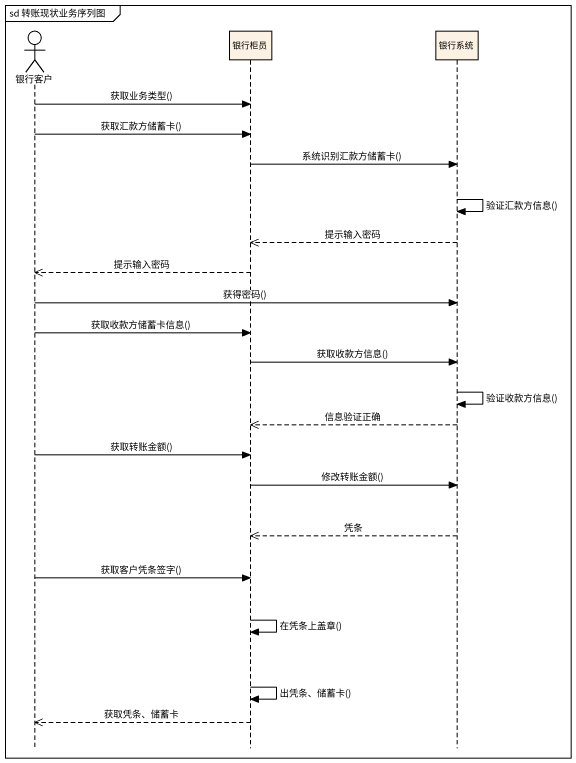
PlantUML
@startuml
mainframe sd 转账现状业务序列图
hide footbox
actor 银行客户
participant 银行柜员
participant 银行系统

银行客户 -> 银行柜员 : 获取业务类型()
银行客户 -> 银行柜员 : 获取汇款方储蓄卡()
银行柜员 -> 银行系统 : 系统识别汇款方储蓄卡()
银行系统 -> 银行系统 : 验证汇款方信息()
银行系统 -->> 银行柜员 : 提示输入密码
银行柜员 -->> 银行客户 : 提示输入密码
银行客户 -> 银行系统 : 获得密码()
银行客户 -> 银行柜员 : 获取收款方储蓄卡信息()
银行柜员 -> 银行系统 : 获取收款方信息()
银行系统 -> 银行系统 : 验证收款方信息()
银行系统 -->> 银行柜员 : 信息验证正确
银行客户 -> 银行柜员 : 获取转账金额()
银行柜员 -> 银行系统 : 修改转账金额()
银行系统 -->> 银行柜员 : 凭条
银行客户 -> 银行柜员 : 获取客户凭条签字()
银行柜员 -> 银行柜员 : 在凭条上盖章()
银行柜员 -> 银行柜员 : 出凭条、储蓄卡()
银行柜员 -->> 银行客户 : 获取凭条、储蓄卡
@enduml
